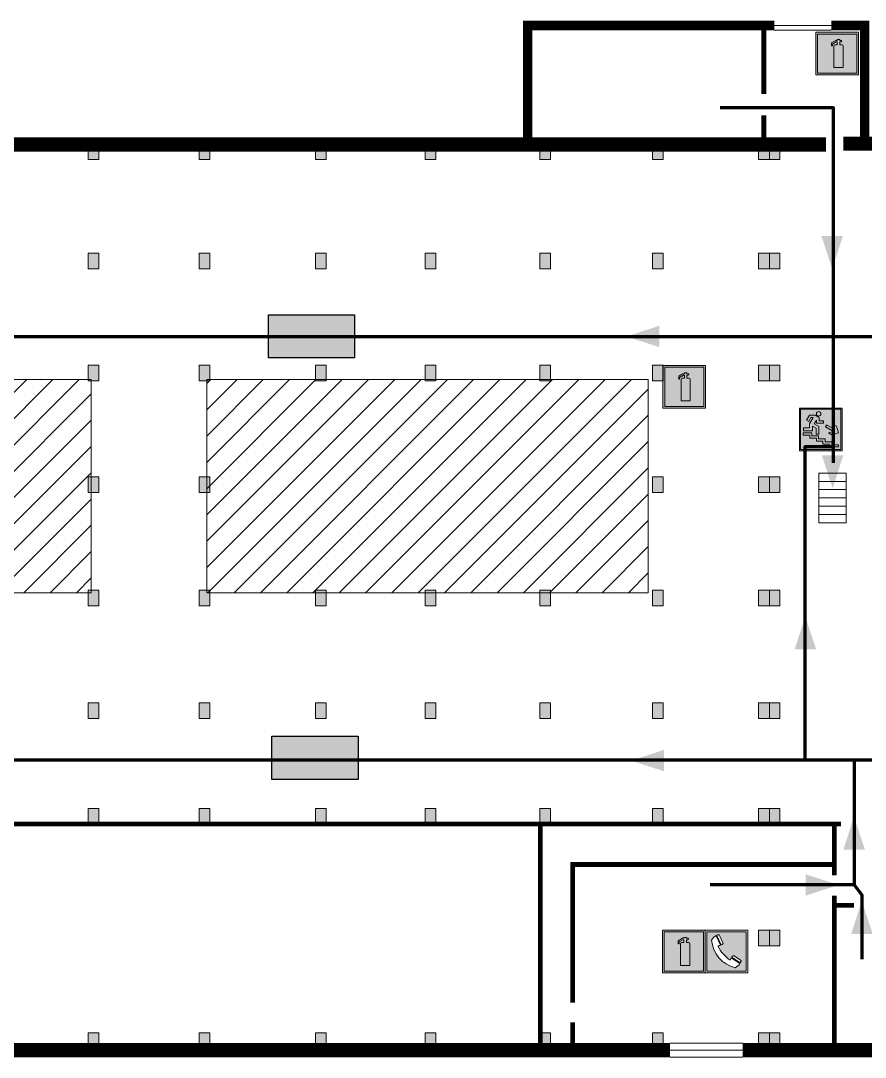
# Model space of a CAD drawing. Header units: millimetres. Extents: x 13810 to 67229, y 12374 to 21950.
# Drawn here: x 38368.3 to 38526.9, y 15053.7 to 15248.6 of the extents above; entities that cross this region are included whole.
import ezdxf

# ---------------------------------------------------------------- set-up
doc = ezdxf.new("R2010")
doc.units = ezdxf.units.MM
doc.layers.add('План_Штампы', color=7, linetype='Continuous')

# ---------------------------------------------------------------- blocks, each defined once
blk = doc.blocks.new('A$C3AD82952')
at = {"true_color": 0xf5f5ff}
h = blk.add_hatch(color=7, dxfattribs=at)
h.dxf.hatch_style = 1
h.paths.add_polyline_path([(8.21, 8.73, 0.414214), (7.89, 9.05), (7.22, 9.05), (7.22, 9.92), (7.59, 9.92, 1), (7.57, 10.36), (7.22, 10.36), (7.22, 10.6), (6.43, 10.6), (6.43, 10.36), (6.01, 10.36), (4.74, 9.59), (4.74, 8.69), (4.98, 8.73), (4.98, 9.26), (6.12, 9.91), (6.43, 9.91), (6.43, 9.05), (5.76, 9.05, 0.414214), (5.44, 8.73), (5.44, 2.2), (8.21, 2.2)], flags=0)
h.paths.add_polyline_path([(12.8, 12.8), (0, 12.8), (0, 0), (12.8, 0)])
h.paths.add_polyline_path([(0.51, 12.29), (12.29, 12.29), (12.29, 0.51), (0.51, 0.51)], flags=16)
h.paths.add_polyline_path([(4.74, 9.59), (6.01, 10.36), (6.43, 10.36), (6.43, 10.6), (7.22, 10.6), (7.22, 10.36), (7.59, 10.36, -0.94586), (7.59, 9.92), (7.22, 9.92), (7.22, 9.05), (7.89, 9.05, -0.414214), (8.21, 8.73), (8.21, 2.2), (5.44, 2.2), (5.44, 8.73, -0.414214), (5.76, 9.05), (6.43, 9.05), (6.43, 9.91), (6.12, 9.91), (4.98, 9.26), (4.98, 8.73), (4.74, 8.69)], flags=0)
h = blk.add_hatch(color=242)
h.dxf.hatch_style = 1
h.paths.add_polyline_path([(12.29, 12.29), (0.51, 12.29), (0.51, 0.51), (12.29, 0.51)])
h.paths.add_polyline_path([(4.74, 8.69), (4.74, 9.59), (6.01, 10.36), (6.43, 10.36), (6.43, 10.6), (7.22, 10.6), (7.22, 10.36), (7.59, 10.36, -0.94586), (7.59, 9.92), (7.22, 9.92), (7.22, 9.05), (7.89, 9.05, -0.414214), (8.21, 8.73), (8.21, 2.2), (5.44, 2.2), (5.44, 8.73, -0.414214), (5.76, 9.05), (6.43, 9.05), (6.43, 9.91), (6.12, 9.91), (4.98, 9.26), (4.98, 8.73)], flags=16)
h = blk.add_hatch(color=7, dxfattribs=at)
h.dxf.hatch_style = 1
h.paths.add_polyline_path([(8.21, 8.73, 0.414214), (7.89, 9.05), (7.22, 9.05), (7.22, 9.92), (7.59, 9.92, 1), (7.57, 10.36), (7.22, 10.36), (7.22, 10.6), (6.43, 10.6), (6.43, 10.36), (6.01, 10.36), (4.74, 9.59), (4.74, 8.69), (4.98, 8.73), (4.98, 9.26), (6.12, 9.91), (6.43, 9.91), (6.43, 9.05), (5.76, 9.05, 0.414214), (5.44, 8.73), (5.44, 2.2), (8.21, 2.2)])
at = {"color": 242, "lineweight": 5}
for p, q in [((0, 0), (0, 12.8)), ((0, 12.8), (12.8, 12.8)), ((12.8, 0), (12.8, 12.8)), ((6.01, 10.36), (4.74, 9.59)), ((4.74, 9.59), (4.74, 8.69)), ((4.98, 9.26), (6.12, 9.91)), ((6.01, 10.36), (6.43, 10.36)), ((6.12, 9.91), (6.43, 9.91)), ((7.22, 10.6), (6.43, 10.6)), ((6.43, 10.6), (6.43, 10.36)), ((6.43, 9.91), (6.43, 9.05)), ((7.22, 10.36), (7.22, 10.6)), ((7.59, 10.36), (7.22, 10.36)), ((7.22, 9.05), (7.22, 9.92)), ((7.59, 9.92), (7.22, 9.92)), ((4.74, 8.69), (4.98, 8.73)), ((4.98, 8.73), (4.98, 9.26)), ((5.44, 2.2), (5.44, 8.73)), ((5.76, 9.05), (6.43, 9.05)), ((7.89, 9.05), (7.22, 9.05)), ((8.21, 2.2), (8.21, 8.73)), ((0, 0), (12.8, 0)), ((5.44, 2.2), (8.21, 2.2))]:
    blk.add_line(p, q, dxfattribs=at)
blk.add_lwpolyline([(0.51, 12.29), (12.29, 12.29), (12.29, 0.51), (0.51, 0.51)], close=True, dxfattribs=at)
for centre, radius, start, end in [((7.58, 10.14), 0.223, 273.1875, 86.8125), ((5.76, 8.73), 0.32, 90, 180), ((7.89, 8.73), 0.32, 0, 90)]:
    blk.add_arc(centre, radius, start, end, dxfattribs=at)
blk = doc.blocks.new('A$C456E1F9C')
at = {"lineweight": 5}
h = blk.add_hatch(color=242, dxfattribs=at)
h.paths.add_polyline_path([(0.51, -1.47), (0.51, -13.26), (12.29, -13.26), (12.29, -1.47)])
h.paths.add_polyline_path([(5.42, -4.95, -0.254479), (4.78, -5.4), (3.52, -2.53, -0.209735), (4.23, -2.4)], flags=16)
h.paths.add_polyline_path([(8.53, -8.6), (10.87, -10.17), (10.54, -10.76), (8.03, -9.13, -0.192251)], flags=16)
h.paths.add_polyline_path([(4.61, -5.49, 0.005518), (3.87, -5.72, 0.128647), (7.49, -10.01, 0.00809), (7.83, -9.33), (10.47, -10.97, -0.16736), (8.99, -12.25, -0.327862), (1.95, -3.95, -0.166952), (3.36, -2.62)], flags=16)
at = {"color": 242, "lineweight": 5}
for p, q in [((0, -13.77), (0, -0.97)), ((12.8, -0.97), (0, -0.97)), ((4.61, -5.49), (3.36, -2.62)), ((3.52, -2.53), (4.78, -5.4)), ((4.23, -2.4), (5.42, -4.95)), ((12.8, -13.77), (12.8, -0.97)), ((7.83, -9.33), (10.47, -10.97)), ((8.03, -9.13), (10.54, -10.76)), ((10.81, -10.12), (8.53, -8.6)), ((10.54, -10.76), (10.8, -10.3)), ((10.8, -10.3), (10.81, -10.12)), ((0, -13.77), (12.8, -13.77))]:
    blk.add_line(p, q, dxfattribs=at)
blk.add_lwpolyline([(0.51, -1.47), (12.29, -1.47), (12.29, -13.26), (0.51, -13.26)], close=True, dxfattribs=at)
for centre, radius, start, end in [((4.59, -5.34), 2.99, 114.2845, 152.1974), ((4.02, -3.27), 0.891, 76.3284, 123.7092), ((11.12, -3.31), 9.19, 183.9915, 256.6009), ((14.98, -39.1), 35.17, 107.1487, 108.4135), ((13.86, -0.94), 11.08, 205.5536, 234.8762), ((4.68, -4.59), 0.824, 276.9621, 334.0723), ((-13.31, 0.8), 23.44, 332.5487, 334.4027), ((8.94, -9.5), 0.989, 114.4092, 157.9388), ((7.87, -9.46), 3, 291.9291, 329.9329)]:
    blk.add_arc(centre, radius, start, end, dxfattribs=at)
blk = doc.blocks.new('A$C32E8229D')
at = {"true_color": 0xffffff}
blk.add_hatch(color=7, dxfattribs=at).paths.add_polyline_path([(0, 0), (0, -8), (16, -8), (16, 0)])
h = blk.add_hatch(color=126)
h.paths.add_polyline_path([(0.2, -0.2), (15.8, -0.2), (15.8, -7.8), (0.2, -7.8)])
h.paths.add_polyline_path([(13.49, -2.05), (12.08, -2.05), (11.37, -2.63, 0.162397), (11.29, -2.84), (11.29, -3.63), (10.35, -3.63), (10.35, -4.05), (11.68, -4.05), (11.68, -3.48), (12.26, -4.28), (11.29, -5.1), (11.29, -6.78), (11.85, -6.78), (11.85, -5.44), (12.8, -4.64), (12.8, -5.94), (14.46, -5.94), (14.46, -5.39), (13.45, -5.39), (13.45, -3.97), (12.46, -2.59), (13.15, -2.59), (13.69, -3.34), (14.18, -3)], flags=16)
h.paths.add_polyline_path([(10.74, -1.82, 1), (11.8, -1.82, 1)], flags=16)
h.paths.add_polyline_path([(9.39, -3.59), (5.99, -3.59), (6.56, -3.03), (5.91, -3.03), (5.1, -3.83), (5.91, -4.64), (6.56, -4.64), (5.99, -4.09), (9.39, -4.09)], flags=16)
h.paths.add_polyline_path([(4.29, -1.08), (1.72, -1.08), (1.72, -6.6), (4.29, -6.6)], flags=16)
at = {"color": 126}
blk.add_lwpolyline([(16, -8), (0, -8), (0, 0), (16, 0)], close=True, dxfattribs=at)
blk = doc.blocks.new('вниз')
at = {"lineweight": 0, "true_color": 0xffffff}
h = blk.add_hatch(color=7, dxfattribs=at)
h.dxf.hatch_style = 1
h.paths.add_polyline_path([(40994.51, -4472.22), (40986.51, -4472.22), (40986.51, -4480.22), (40994.51, -4480.22)])
h.paths.add_polyline_path([(40994.31, -4472.42), (40994.31, -4480.01), (40986.71, -4480.01), (40986.71, -4472.42)], flags=16)
h.paths.add_polyline_path([(40988.43, -4473.53), (40989.43, -4473.53), (40990.19, -4473.96), (40990.19, -4474.6), (40991, -4474.6), (40991, -4475.06), (40989.73, -4475.06), (40989.73, -4474.46), (40989.3, -4475.18), (40990.17, -4475.7), (40990.17, -4477.11), (40989.63, -4477.11), (40989.63, -4476.01), (40988.94, -4475.59), (40988.94, -4476.46), (40988.94, -4476.46), (40987.47, -4476.46), (40987.26, -4476.46), (40987.26, -4475.92), (40988.4, -4475.92), (40988.4, -4475.2), (40989.1, -4473.99), (40988.66, -4473.99), (40988.24, -4474.7), (40987.86, -4474.47), (40988.41, -4473.56)], flags=0)
h.paths.add_polyline_path([(40990.55, -4473.29, -1), (40989.69, -4473.29, -1)], flags=0)
h.paths.add_polyline_path([(40988.85, -4476.89), (40988.85, -4477.43), (40990.1, -4477.43), (40990.1, -4477.99), (40991.34, -4477.99), (40991.34, -4478.54), (40992.59, -4478.54), (40992.59, -4479.09), (40993.83, -4479.09), (40993.83, -4479.52), (40992.17, -4479.52), (40992.17, -4478.97), (40990.91, -4478.97), (40990.91, -4478.41), (40989.68, -4478.41), (40989.68, -4477.86), (40988.43, -4477.86), (40988.43, -4477.31), (40987.6, -4477.31), (40987.18, -4477.31), (40987.18, -4476.89)], flags=0)
h.paths.add_polyline_path([(40991.61, -4475.33), (40993.12, -4476.2), (40992.9, -4475.27), (40993.48, -4475.6), (40993.83, -4476.88), (40992.56, -4477.22), (40991.97, -4476.88), (40992.9, -4476.61), (40991.38, -4475.74), (40991.58, -4475.39)], flags=0)
h.paths.add_polyline_path([(40990.19, -4473.96), (40989.43, -4473.53), (40988.43, -4473.53), (40988.41, -4473.56), (40987.86, -4474.47), (40988.24, -4474.7), (40988.66, -4473.99), (40989.1, -4473.99), (40988.4, -4475.2), (40988.4, -4475.92), (40987.26, -4475.92), (40987.26, -4476.46), (40987.47, -4476.46), (40988.94, -4476.46), (40988.94, -4476.27), (40988.94, -4475.59), (40989.63, -4476.01), (40989.63, -4477.11), (40990.17, -4477.11), (40990.17, -4475.7), (40989.3, -4475.18), (40989.73, -4474.46), (40989.73, -4475.06), (40991, -4475.06), (40991, -4474.6), (40990.19, -4474.6)], flags=0)
h.paths.add_polyline_path([(40990.55, -4473.29, 1), (40989.69, -4473.29, 1)], flags=0)
h.paths.add_polyline_path([(40991.61, -4475.33), (40991.58, -4475.39), (40991.38, -4475.74), (40992.9, -4476.61), (40991.97, -4476.88), (40992.56, -4477.22), (40993.83, -4476.88), (40993.48, -4475.6), (40992.9, -4475.27), (40993.12, -4476.2)], flags=0)
h.paths.add_polyline_path([(40990.1, -4477.43), (40988.85, -4477.43), (40988.85, -4476.89), (40987.18, -4476.89), (40987.18, -4477.31), (40987.6, -4477.31), (40988.43, -4477.31), (40988.43, -4477.86), (40989.68, -4477.86), (40989.68, -4478.41), (40990.91, -4478.41), (40990.91, -4478.97), (40992.17, -4478.97), (40992.17, -4479.52), (40993.83, -4479.52), (40993.83, -4479.09), (40992.59, -4479.09), (40992.59, -4478.54), (40991.34, -4478.54), (40991.34, -4477.99), (40990.1, -4477.99)], flags=0)
at = {"lineweight": 0}
h = blk.add_hatch(color=126, dxfattribs=at)
h.dxf.hatch_style = 1
h.paths.add_polyline_path([(40994.31, -4472.42), (40986.71, -4472.42), (40986.71, -4480.01), (40994.31, -4480.01)])
h.paths.add_polyline_path([(40988.43, -4473.53), (40989.43, -4473.53), (40990.19, -4473.96), (40990.19, -4474.6), (40991, -4474.6), (40991, -4475.06), (40989.73, -4475.06), (40989.73, -4474.46), (40989.3, -4475.18), (40990.17, -4475.7), (40990.17, -4477.11), (40989.63, -4477.11), (40989.63, -4476.01), (40988.94, -4475.59), (40988.94, -4476.46), (40988.94, -4476.46), (40987.47, -4476.46), (40987.26, -4476.46), (40987.26, -4475.92), (40988.4, -4475.92), (40988.4, -4475.2), (40989.1, -4473.99), (40988.66, -4473.99), (40988.24, -4474.7), (40987.86, -4474.47), (40988.41, -4473.56)], flags=16)
h.paths.add_polyline_path([(40990.55, -4473.29, -1), (40989.69, -4473.29, -1)], flags=16)
h.paths.add_polyline_path([(40988.85, -4476.89), (40988.85, -4477.43), (40990.1, -4477.43), (40990.1, -4477.99), (40991.34, -4477.99), (40991.34, -4478.54), (40992.59, -4478.54), (40992.59, -4479.09), (40993.83, -4479.09), (40993.83, -4479.52), (40992.17, -4479.52), (40992.17, -4478.97), (40990.91, -4478.97), (40990.91, -4478.41), (40989.68, -4478.41), (40989.68, -4477.86), (40988.43, -4477.86), (40988.43, -4477.31), (40987.6, -4477.31), (40987.18, -4477.31), (40987.18, -4476.89)], flags=16)
h.paths.add_polyline_path([(40991.61, -4475.33), (40993.12, -4476.2), (40992.9, -4475.27), (40993.48, -4475.6), (40993.83, -4476.88), (40992.56, -4477.22), (40991.97, -4476.88), (40992.9, -4476.61), (40991.38, -4475.74), (40991.58, -4475.39)], flags=16)
at = {"lineweight": 0, "true_color": 0xffffff}
h = blk.add_hatch(color=7, dxfattribs=at)
h.dxf.hatch_style = 1
h.paths.add_polyline_path([(40989.73, -4474.46), (40989.73, -4475.06), (40991, -4475.06), (40991, -4474.6), (40990.19, -4474.6), (40990.19, -4473.96), (40989.43, -4473.53), (40988.43, -4473.53), (40988.41, -4473.56), (40987.86, -4474.47), (40988.24, -4474.7), (40988.66, -4473.99), (40989.1, -4473.99), (40988.4, -4475.2), (40988.4, -4475.92), (40987.26, -4475.92), (40987.26, -4476.46), (40987.47, -4476.46), (40988.94, -4476.46), (40988.94, -4475.59), (40989.63, -4476.01), (40989.63, -4477.11), (40990.17, -4477.11), (40990.17, -4475.7), (40989.3, -4475.18)])
h.paths.add_polyline_path([(40989.69, -4473.29, 1), (40990.55, -4473.29, 1)])
h.paths.add_polyline_path([(40991.61, -4475.33), (40991.58, -4475.39), (40991.38, -4475.74), (40992.9, -4476.61), (40991.97, -4476.88), (40992.56, -4477.22), (40993.83, -4476.88), (40993.48, -4475.6), (40992.9, -4475.27), (40993.12, -4476.2)])
h.paths.add_polyline_path([(40990.1, -4477.43), (40988.85, -4477.43), (40988.85, -4476.89), (40987.18, -4476.89), (40987.18, -4477.31), (40987.6, -4477.31), (40988.43, -4477.31), (40988.43, -4477.86), (40989.68, -4477.86), (40989.68, -4478.41), (40990.91, -4478.41), (40990.91, -4478.97), (40992.17, -4478.97), (40992.17, -4479.52), (40993.83, -4479.52), (40993.83, -4479.09), (40992.59, -4479.09), (40992.59, -4478.54), (40991.34, -4478.54), (40991.34, -4477.99), (40990.1, -4477.99)])
at = {"color": 126, "lineweight": 0}
for points in [[(40986.51, -4472.22), (40994.51, -4472.22), (40994.51, -4480.22), (40986.51, -4480.22)], [(40986.71, -4472.42), (40994.31, -4472.42), (40994.31, -4480.01), (40986.71, -4480.01)]]:
    blk.add_lwpolyline(points, close=True, dxfattribs=at)
for points in [[(40987.47, -4476.46), (40987.26, -4476.46), (40987.26, -4475.92), (40988.4, -4475.92), (40988.4, -4475.2), (40989.1, -4473.99), (40988.66, -4473.99), (40988.24, -4474.7), (40987.86, -4474.47), (40988.41, -4473.56), (40988.43, -4473.53), (40989.43, -4473.53), (40990.19, -4473.96), (40990.19, -4474.6), (40991, -4474.6), (40991, -4475.06), (40989.73, -4475.06), (40989.73, -4474.46), (40989.3, -4475.18), (40990.17, -4475.7), (40990.17, -4477.11), (40989.63, -4477.11), (40989.63, -4476.01), (40988.94, -4475.59), (40988.94, -4476.46)], [(40991.58, -4475.39), (40991.38, -4475.74), (40992.9, -4476.61), (40991.97, -4476.88), (40992.56, -4477.22), (40993.83, -4476.88), (40993.48, -4475.6), (40992.9, -4475.27), (40993.12, -4476.2), (40991.61, -4475.33), (40991.58, -4475.39)], [(40987.6, -4477.31), (40987.18, -4477.31), (40987.18, -4476.89), (40988.85, -4476.89), (40988.85, -4477.43), (40990.1, -4477.43), (40990.1, -4477.99), (40991.34, -4477.99), (40991.34, -4478.54), (40992.59, -4478.54), (40992.59, -4479.09), (40993.83, -4479.09), (40993.83, -4479.52), (40992.17, -4479.52), (40992.17, -4478.97), (40990.91, -4478.97), (40990.91, -4478.41), (40989.68, -4478.41), (40989.68, -4477.86), (40988.43, -4477.86), (40988.43, -4477.31), (40987.6, -4477.31)], [(40987.47, -4476.46), (40988.94, -4476.46), (40988.94, -4476.27)]]:
    blk.add_lwpolyline(points, dxfattribs=at)
blk.add_circle((40990.12, -4473.29), 0.432, dxfattribs=at)

msp = doc.modelspace()

# ---------------------------------------------------------------- hatches: boundary and pattern name
at = {"lineweight": 0}
h = msp.add_hatch(color=256, dxfattribs=at)
h.dxf.hatch_style = 1
h.paths.add_polyline_path([(38382.95, 15225.44), (38380.95, 15225.44), (38380.95, 15222.49), (38382.95, 15222.49)])
h = msp.add_hatch(color=256, dxfattribs=at)
h.dxf.hatch_style = 1
h.paths.add_polyline_path([(38403.78, 15225.44), (38401.78, 15225.44), (38401.78, 15222.49), (38403.78, 15222.49)])
h = msp.add_hatch(color=256, dxfattribs=at)
h.dxf.hatch_style = 1
h.paths.add_polyline_path([(38425.63, 15225.44), (38423.63, 15225.44), (38423.63, 15222.49), (38425.63, 15222.49)])
h = msp.add_hatch(color=256, dxfattribs=at)
h.dxf.hatch_style = 1
h.paths.add_polyline_path([(38446.25, 15225.44), (38444.25, 15225.44), (38444.25, 15222.49), (38446.25, 15222.49)])
h = msp.add_hatch(color=256, dxfattribs=at)
h.dxf.hatch_style = 1
h.paths.add_polyline_path([(38467.77, 15225.44), (38465.77, 15225.44), (38465.77, 15222.49), (38467.77, 15222.49)])
h = msp.add_hatch(color=256, dxfattribs=at)
h.dxf.hatch_style = 1
h.paths.add_polyline_path([(38488.98, 15225.44), (38486.98, 15225.44), (38486.98, 15222.49), (38488.98, 15222.49)])
h = msp.add_hatch(color=256, dxfattribs=at)
h.dxf.hatch_style = 1
h.paths.add_polyline_path([(38508.9, 15225.44), (38506.89, 15225.44), (38506.89, 15222.49), (38508.9, 15222.49)])
h = msp.add_hatch(color=256, dxfattribs=at)
h.dxf.hatch_style = 1
h.paths.add_polyline_path([(38510.9, 15225.44), (38508.9, 15225.44), (38508.9, 15222.49), (38510.9, 15222.49)])
h = msp.add_hatch(color=256, dxfattribs=at)
h.dxf.hatch_style = 1
h.paths.add_polyline_path([(38382.95, 15204.87), (38380.95, 15204.87), (38380.95, 15201.92), (38382.95, 15201.92)])
h = msp.add_hatch(color=256, dxfattribs=at)
h.dxf.hatch_style = 1
h.paths.add_polyline_path([(38403.78, 15204.87), (38401.78, 15204.87), (38401.78, 15201.92), (38403.78, 15201.92)])
h = msp.add_hatch(color=256, dxfattribs=at)
h.dxf.hatch_style = 1
h.paths.add_polyline_path([(38425.63, 15204.87), (38423.63, 15204.87), (38423.63, 15201.92), (38425.63, 15201.92)])
h = msp.add_hatch(color=256, dxfattribs=at)
h.dxf.hatch_style = 1
h.paths.add_polyline_path([(38446.25, 15204.87), (38444.25, 15204.87), (38444.25, 15201.92), (38446.25, 15201.92)])
h = msp.add_hatch(color=256, dxfattribs=at)
h.dxf.hatch_style = 1
h.paths.add_polyline_path([(38467.77, 15204.87), (38465.77, 15204.87), (38465.77, 15201.92), (38467.77, 15201.92)])
h = msp.add_hatch(color=256, dxfattribs=at)
h.dxf.hatch_style = 1
h.paths.add_polyline_path([(38488.98, 15204.87), (38486.98, 15204.87), (38486.98, 15201.92), (38488.98, 15201.92)])
h = msp.add_hatch(color=256, dxfattribs=at)
h.dxf.hatch_style = 1
h.paths.add_polyline_path([(38508.9, 15204.87), (38506.89, 15204.87), (38506.89, 15201.92), (38508.9, 15201.92)])
h = msp.add_hatch(color=256, dxfattribs=at)
h.dxf.hatch_style = 1
h.paths.add_polyline_path([(38510.9, 15204.87), (38508.9, 15204.87), (38508.9, 15201.92), (38510.9, 15201.92)])
h = msp.add_hatch(color=256, dxfattribs=at)
h.dxf.hatch_style = 1
h.paths.add_polyline_path([(38382.95, 15183.82), (38380.95, 15183.82), (38380.95, 15180.88), (38382.95, 15180.88)])
h = msp.add_hatch(color=256, dxfattribs=at)
h.dxf.hatch_style = 1
h.paths.add_polyline_path([(38403.78, 15183.82), (38401.78, 15183.82), (38401.78, 15180.88), (38403.78, 15180.88)])
h = msp.add_hatch(color=256, dxfattribs=at)
h.dxf.hatch_style = 1
h.paths.add_polyline_path([(38425.63, 15183.82), (38423.63, 15183.82), (38423.63, 15180.88), (38425.63, 15180.88)])
h = msp.add_hatch(color=256, dxfattribs=at)
h.dxf.hatch_style = 1
h.paths.add_polyline_path([(38446.25, 15183.82), (38444.25, 15183.82), (38444.25, 15180.88), (38446.25, 15180.88)])
h = msp.add_hatch(color=256, dxfattribs=at)
h.dxf.hatch_style = 1
h.paths.add_polyline_path([(38467.77, 15183.82), (38465.77, 15183.82), (38465.77, 15180.88), (38467.77, 15180.88)])
h = msp.add_hatch(color=256, dxfattribs=at)
h.dxf.hatch_style = 1
h.paths.add_polyline_path([(38488.98, 15183.82), (38486.98, 15183.82), (38486.98, 15180.88), (38488.98, 15180.88)])
h = msp.add_hatch(color=256, dxfattribs=at)
h.dxf.hatch_style = 1
h.paths.add_polyline_path([(38508.9, 15183.82), (38506.89, 15183.82), (38506.89, 15180.88), (38508.9, 15180.88)])
h = msp.add_hatch(color=256, dxfattribs=at)
h.dxf.hatch_style = 1
h.paths.add_polyline_path([(38510.9, 15183.82), (38508.9, 15183.82), (38508.9, 15180.88), (38510.9, 15180.88)])
at = {"lineweight": 0, "true_color": 0x000000}
h = msp.add_hatch(dxfattribs=at)
h.set_pattern_fill('ANSI31', color=18, scale=1.1, angle=180)
h.set_pattern_definition([(225, (82175.6652, 30799.6952), (2.46957043, -2.46957043), [])])
h.paths.add_polyline_path([(38529.39, 15181.1), (38529.39, 15141.04), (38635.76, 15141.04), (38635.76, 15181.1)])
h.paths.add_polyline_path([(38403.21, 15181.1), (38403.21, 15141.04), (38486.16, 15141.04), (38486.16, 15181.1)])
h.paths.add_polyline_path([(38381.51, 15181.1), (38360.64, 15181.1), (38360.64, 15141.04), (38381.51, 15141.04)])
at = {"lineweight": 0}
h = msp.add_hatch(color=256, dxfattribs=at)
h.dxf.hatch_style = 1
h.paths.add_polyline_path([(38382.95, 15162.84), (38380.95, 15162.84), (38380.95, 15159.9), (38382.95, 15159.9)])
h = msp.add_hatch(color=256, dxfattribs=at)
h.dxf.hatch_style = 1
h.paths.add_polyline_path([(38403.78, 15162.84), (38401.78, 15162.84), (38401.78, 15159.9), (38403.78, 15159.9)])
h = msp.add_hatch(color=256, dxfattribs=at)
h.dxf.hatch_style = 1
h.paths.add_polyline_path([(38488.98, 15162.84), (38486.98, 15162.84), (38486.98, 15159.9), (38488.98, 15159.9)])
h = msp.add_hatch(color=256, dxfattribs=at)
h.dxf.hatch_style = 1
h.paths.add_polyline_path([(38508.9, 15162.84), (38506.89, 15162.84), (38506.89, 15159.9), (38508.9, 15159.9)])
h = msp.add_hatch(color=256, dxfattribs=at)
h.dxf.hatch_style = 1
h.paths.add_polyline_path([(38510.9, 15162.84), (38508.9, 15162.84), (38508.9, 15159.9), (38510.9, 15159.9)])
h = msp.add_hatch(color=256, dxfattribs=at)
h.dxf.hatch_style = 1
h.paths.add_polyline_path([(38382.95, 15141.54), (38380.95, 15141.54), (38380.95, 15138.59), (38382.95, 15138.59)])
h = msp.add_hatch(color=256, dxfattribs=at)
h.dxf.hatch_style = 1
h.paths.add_polyline_path([(38403.78, 15141.54), (38401.78, 15141.54), (38401.78, 15138.59), (38403.78, 15138.59)])
h = msp.add_hatch(color=256, dxfattribs=at)
h.dxf.hatch_style = 1
h.paths.add_polyline_path([(38425.63, 15141.54), (38423.63, 15141.54), (38423.63, 15138.59), (38425.63, 15138.59)])
h = msp.add_hatch(color=256, dxfattribs=at)
h.dxf.hatch_style = 1
h.paths.add_polyline_path([(38446.25, 15141.54), (38444.25, 15141.54), (38444.25, 15138.59), (38446.25, 15138.59)])
h = msp.add_hatch(color=256, dxfattribs=at)
h.dxf.hatch_style = 1
h.paths.add_polyline_path([(38467.77, 15141.54), (38465.77, 15141.54), (38465.77, 15138.59), (38467.77, 15138.59)])
h = msp.add_hatch(color=256, dxfattribs=at)
h.dxf.hatch_style = 1
h.paths.add_polyline_path([(38488.98, 15141.54), (38486.98, 15141.54), (38486.98, 15138.59), (38488.98, 15138.59)])
h = msp.add_hatch(color=256, dxfattribs=at)
h.dxf.hatch_style = 1
h.paths.add_polyline_path([(38508.9, 15141.54), (38506.89, 15141.54), (38506.89, 15138.59), (38508.9, 15138.59)])
h = msp.add_hatch(color=256, dxfattribs=at)
h.dxf.hatch_style = 1
h.paths.add_polyline_path([(38510.9, 15141.54), (38508.9, 15141.54), (38508.9, 15138.59), (38510.9, 15138.59)])
h = msp.add_hatch(color=256, dxfattribs=at)
h.dxf.hatch_style = 1
h.paths.add_polyline_path([(38382.95, 15120.33), (38380.95, 15120.33), (38380.95, 15117.38), (38382.95, 15117.38)])
h = msp.add_hatch(color=256, dxfattribs=at)
h.dxf.hatch_style = 1
h.paths.add_polyline_path([(38403.78, 15120.33), (38401.78, 15120.33), (38401.78, 15117.38), (38403.78, 15117.38)])
h = msp.add_hatch(color=256, dxfattribs=at)
h.dxf.hatch_style = 1
h.paths.add_polyline_path([(38425.63, 15120.33), (38423.63, 15120.33), (38423.63, 15117.38), (38425.63, 15117.38)])
h = msp.add_hatch(color=256, dxfattribs=at)
h.dxf.hatch_style = 1
h.paths.add_polyline_path([(38446.25, 15120.33), (38444.25, 15120.33), (38444.25, 15117.38), (38446.25, 15117.38)])
h = msp.add_hatch(color=256, dxfattribs=at)
h.dxf.hatch_style = 1
h.paths.add_polyline_path([(38467.77, 15120.33), (38465.77, 15120.33), (38465.77, 15117.38), (38467.77, 15117.38)])
h = msp.add_hatch(color=256, dxfattribs=at)
h.dxf.hatch_style = 1
h.paths.add_polyline_path([(38488.98, 15120.33), (38486.98, 15120.33), (38486.98, 15117.38), (38488.98, 15117.38)])
h = msp.add_hatch(color=256, dxfattribs=at)
h.dxf.hatch_style = 1
h.paths.add_polyline_path([(38508.9, 15120.33), (38506.89, 15120.33), (38506.89, 15117.38), (38508.9, 15117.38)])
h = msp.add_hatch(color=256, dxfattribs=at)
h.dxf.hatch_style = 1
h.paths.add_polyline_path([(38510.9, 15120.33), (38508.9, 15120.33), (38508.9, 15117.38), (38510.9, 15117.38)])
h = msp.add_hatch(color=256, dxfattribs=at)
h.dxf.hatch_style = 1
h.paths.add_polyline_path([(38382.95, 15100.44), (38380.95, 15100.44), (38380.95, 15097.5), (38382.95, 15097.5)])
h = msp.add_hatch(color=256, dxfattribs=at)
h.dxf.hatch_style = 1
h.paths.add_polyline_path([(38403.78, 15100.44), (38401.78, 15100.44), (38401.78, 15097.5), (38403.78, 15097.5)])
h = msp.add_hatch(color=256, dxfattribs=at)
h.dxf.hatch_style = 1
h.paths.add_polyline_path([(38425.63, 15100.44), (38423.63, 15100.44), (38423.63, 15097.5), (38425.63, 15097.5)])
h = msp.add_hatch(color=256, dxfattribs=at)
h.dxf.hatch_style = 1
h.paths.add_polyline_path([(38446.25, 15100.44), (38444.25, 15100.44), (38444.25, 15097.5), (38446.25, 15097.5)])
h = msp.add_hatch(color=256, dxfattribs=at)
h.dxf.hatch_style = 1
h.paths.add_polyline_path([(38467.77, 15100.44), (38465.77, 15100.44), (38465.77, 15097.5), (38467.77, 15097.5)])
h = msp.add_hatch(color=256, dxfattribs=at)
h.dxf.hatch_style = 1
h.paths.add_polyline_path([(38488.98, 15100.44), (38486.98, 15100.44), (38486.98, 15097.5), (38488.98, 15097.5)])
h = msp.add_hatch(color=256, dxfattribs=at)
h.dxf.hatch_style = 1
h.paths.add_polyline_path([(38508.9, 15100.44), (38506.89, 15100.44), (38506.89, 15097.5), (38508.9, 15097.5)])
h = msp.add_hatch(color=256, dxfattribs=at)
h.dxf.hatch_style = 1
h.paths.add_polyline_path([(38510.9, 15100.44), (38508.9, 15100.44), (38508.9, 15097.5), (38510.9, 15097.5)])
h = msp.add_hatch(color=256, dxfattribs=at)
h.dxf.hatch_style = 1
h.paths.add_polyline_path([(38508.9, 15077.61), (38506.89, 15077.61), (38506.89, 15074.67), (38508.9, 15074.67)])
h = msp.add_hatch(color=256, dxfattribs=at)
h.dxf.hatch_style = 1
h.paths.add_polyline_path([(38510.9, 15077.61), (38508.9, 15077.61), (38508.9, 15074.67), (38510.9, 15074.67)])
h = msp.add_hatch(color=256, dxfattribs=at)
h.dxf.hatch_style = 1
h.paths.add_polyline_path([(38382.95, 15058.3), (38380.95, 15058.3), (38380.95, 15055.36), (38382.95, 15055.36)])
h = msp.add_hatch(color=256, dxfattribs=at)
h.dxf.hatch_style = 1
h.paths.add_polyline_path([(38403.78, 15058.3), (38401.78, 15058.3), (38401.78, 15055.36), (38403.78, 15055.36)])
h = msp.add_hatch(color=256, dxfattribs=at)
h.dxf.hatch_style = 1
h.paths.add_polyline_path([(38425.63, 15058.3), (38423.63, 15058.3), (38423.63, 15055.36), (38425.63, 15055.36)])
h = msp.add_hatch(color=256, dxfattribs=at)
h.dxf.hatch_style = 1
h.paths.add_polyline_path([(38446.25, 15058.3), (38444.25, 15058.3), (38444.25, 15055.36), (38446.25, 15055.36)])
h = msp.add_hatch(color=256, dxfattribs=at)
h.dxf.hatch_style = 1
h.paths.add_polyline_path([(38467.77, 15058.3), (38465.77, 15058.3), (38465.77, 15055.36), (38467.77, 15055.36)])
h = msp.add_hatch(color=256, dxfattribs=at)
h.dxf.hatch_style = 1
h.paths.add_polyline_path([(38488.98, 15058.3), (38486.98, 15058.3), (38486.98, 15055.36), (38488.98, 15055.36)])
h = msp.add_hatch(color=256, dxfattribs=at)
h.dxf.hatch_style = 1
h.paths.add_polyline_path([(38508.9, 15058.3), (38506.89, 15058.3), (38506.89, 15055.36), (38508.9, 15055.36)])
h = msp.add_hatch(color=256, dxfattribs=at)
h.dxf.hatch_style = 1
h.paths.add_polyline_path([(38510.9, 15058.3), (38508.9, 15058.3), (38508.9, 15055.36), (38510.9, 15055.36)])

# ---------------------------------------------------------------- linework, layer by layer
for points, const_width in [([(38509.82, 15247.67), (38463.5, 15247.67), (38463.5, 15225.44)], 1.78), ([(38507.86, 15234.81), (38507.86, 15247.67)], 0.891), ([(38526.8, 15225.44), (38526.8, 15247.67), (38520.52, 15247.67)], 1.78), ([(38507.86, 15225.44), (38507.86, 15230.8)], 0.891), ([(38519.52, 15225.28), (38256.65, 15225.28)], 2.67), ([(38522.82, 15225.44), (38677.4, 15225.44), (38677.4, 15055.04), (38503.89, 15055.04)], 2.67), ([(38275.83, 15097.54), (38522.34, 15097.54)], 0.891), ([(38465.89, 15097.54), (38465.89, 15055.04)], 0.891), ([(38521.13, 15097.54), (38521.13, 15087.89)], 0.891), ([(38521.13, 15089.94), (38471.96, 15089.94), (38471.96, 15063.99)], 0.891), ([(38521.13, 15084.1), (38521.13, 15055.04)], 0.891), ([(38521.13, 15082.25), (38524.82, 15082.25)], 0.891), ([(38471.96, 15060.3), (38471.96, 15055.04)], 0.891), ([(38490.26, 15055.04), (38293.14, 15055.04)], 2.67)]:
    msp.add_lwpolyline(points, dxfattribs=dict(at, const_width=const_width))
for points in [[(38520.52, 15247.67), (38509.82, 15247.67)], [(38520.52, 15246.77), (38509.82, 15246.77)], [(38382.95, 15225.44), (38382.95, 15222.49), (38380.95, 15222.49), (38380.95, 15225.44), (38382.95, 15225.44)], [(38403.78, 15225.44), (38403.78, 15222.49), (38401.78, 15222.49), (38401.78, 15225.44), (38403.78, 15225.44)], [(38425.63, 15225.44), (38425.63, 15222.49), (38423.63, 15222.49), (38423.63, 15225.44), (38425.63, 15225.44)], [(38446.25, 15225.44), (38446.25, 15222.49), (38444.25, 15222.49), (38444.25, 15225.44), (38446.25, 15225.44)], [(38467.77, 15225.44), (38467.77, 15222.49), (38465.77, 15222.49), (38465.77, 15225.44), (38467.77, 15225.44)], [(38488.98, 15225.44), (38488.98, 15222.49), (38486.98, 15222.49), (38486.98, 15225.44), (38488.98, 15225.44)], [(38508.9, 15225.44), (38508.9, 15222.49), (38506.89, 15222.49), (38506.89, 15225.44), (38508.9, 15225.44)], [(38510.9, 15225.44), (38510.9, 15222.49), (38508.9, 15222.49), (38508.9, 15225.44), (38510.9, 15225.44)], [(38382.95, 15204.87), (38382.95, 15201.92), (38380.95, 15201.92), (38380.95, 15204.87), (38382.95, 15204.87)], [(38403.78, 15204.87), (38403.78, 15201.92), (38401.78, 15201.92), (38401.78, 15204.87), (38403.78, 15204.87)], [(38425.63, 15204.87), (38425.63, 15201.92), (38423.63, 15201.92), (38423.63, 15204.87), (38425.63, 15204.87)], [(38446.25, 15204.87), (38446.25, 15201.92), (38444.25, 15201.92), (38444.25, 15204.87), (38446.25, 15204.87)], [(38467.77, 15204.87), (38467.77, 15201.92), (38465.77, 15201.92), (38465.77, 15204.87), (38467.77, 15204.87)], [(38488.98, 15204.87), (38488.98, 15201.92), (38486.98, 15201.92), (38486.98, 15204.87), (38488.98, 15204.87)], [(38508.9, 15204.87), (38508.9, 15201.92), (38506.89, 15201.92), (38506.89, 15204.87), (38508.9, 15204.87)], [(38510.9, 15204.87), (38510.9, 15201.92), (38508.9, 15201.92), (38508.9, 15204.87), (38510.9, 15204.87)], [(38382.95, 15183.82), (38382.95, 15180.88), (38380.95, 15180.88), (38380.95, 15183.82), (38382.95, 15183.82)], [(38403.78, 15183.82), (38403.78, 15180.88), (38401.78, 15180.88), (38401.78, 15183.82), (38403.78, 15183.82)], [(38425.63, 15183.82), (38425.63, 15180.88), (38423.63, 15180.88), (38423.63, 15183.82), (38425.63, 15183.82)], [(38446.25, 15183.82), (38446.25, 15180.88), (38444.25, 15180.88), (38444.25, 15183.82), (38446.25, 15183.82)], [(38467.77, 15183.82), (38467.77, 15180.88), (38465.77, 15180.88), (38465.77, 15183.82), (38467.77, 15183.82)], [(38488.98, 15183.82), (38488.98, 15180.88), (38486.98, 15180.88), (38486.98, 15183.82), (38488.98, 15183.82)], [(38508.9, 15183.82), (38508.9, 15180.88), (38506.89, 15180.88), (38506.89, 15183.82), (38508.9, 15183.82)], [(38510.9, 15183.82), (38510.9, 15180.88), (38508.9, 15180.88), (38508.9, 15183.82), (38510.9, 15183.82)], [(38381.51, 15181.1), (38381.51, 15141.04), (38360.64, 15141.04), (38360.64, 15181.1), (38381.51, 15181.1)], [(38381.51, 15181.1), (38381.51, 15141.04), (38360.64, 15141.04), (38360.64, 15181.1), (38381.51, 15181.1)], [(38486.16, 15181.1), (38486.16, 15141.04), (38403.21, 15141.04), (38403.21, 15181.1), (38486.16, 15181.1)], [(38486.16, 15181.1), (38486.16, 15141.04), (38403.21, 15141.04), (38403.21, 15181.1), (38486.16, 15181.1)], [(38382.95, 15162.84), (38382.95, 15159.9), (38380.95, 15159.9), (38380.95, 15162.84), (38382.95, 15162.84)], [(38403.78, 15162.84), (38403.78, 15159.9), (38401.78, 15159.9), (38401.78, 15162.84), (38403.78, 15162.84)], [(38488.98, 15162.84), (38488.98, 15159.9), (38486.98, 15159.9), (38486.98, 15162.84), (38488.98, 15162.84)], [(38508.9, 15162.84), (38508.9, 15159.9), (38506.89, 15159.9), (38506.89, 15162.84), (38508.9, 15162.84)], [(38510.9, 15162.84), (38510.9, 15159.9), (38508.9, 15159.9), (38508.9, 15162.84), (38510.9, 15162.84)], [(38382.95, 15141.54), (38382.95, 15138.59), (38380.95, 15138.59), (38380.95, 15141.54), (38382.95, 15141.54)], [(38403.78, 15141.54), (38403.78, 15138.59), (38401.78, 15138.59), (38401.78, 15141.54), (38403.78, 15141.54)], [(38425.63, 15141.54), (38425.63, 15138.59), (38423.63, 15138.59), (38423.63, 15141.54), (38425.63, 15141.54)], [(38446.25, 15141.54), (38446.25, 15138.59), (38444.25, 15138.59), (38444.25, 15141.54), (38446.25, 15141.54)], [(38467.77, 15141.54), (38467.77, 15138.59), (38465.77, 15138.59), (38465.77, 15141.54), (38467.77, 15141.54)], [(38488.98, 15141.54), (38488.98, 15138.59), (38486.98, 15138.59), (38486.98, 15141.54), (38488.98, 15141.54)], [(38508.9, 15141.54), (38508.9, 15138.59), (38506.89, 15138.59), (38506.89, 15141.54), (38508.9, 15141.54)], [(38510.9, 15141.54), (38510.9, 15138.59), (38508.9, 15138.59), (38508.9, 15141.54), (38510.9, 15141.54)], [(38382.95, 15120.33), (38382.95, 15117.38), (38380.95, 15117.38), (38380.95, 15120.33), (38382.95, 15120.33)], [(38403.78, 15120.33), (38403.78, 15117.38), (38401.78, 15117.38), (38401.78, 15120.33), (38403.78, 15120.33)], [(38425.63, 15120.33), (38425.63, 15117.38), (38423.63, 15117.38), (38423.63, 15120.33), (38425.63, 15120.33)], [(38446.25, 15120.33), (38446.25, 15117.38), (38444.25, 15117.38), (38444.25, 15120.33), (38446.25, 15120.33)], [(38467.77, 15120.33), (38467.77, 15117.38), (38465.77, 15117.38), (38465.77, 15120.33), (38467.77, 15120.33)], [(38488.98, 15120.33), (38488.98, 15117.38), (38486.98, 15117.38), (38486.98, 15120.33), (38488.98, 15120.33)], [(38508.9, 15120.33), (38508.9, 15117.38), (38506.89, 15117.38), (38506.89, 15120.33), (38508.9, 15120.33)], [(38510.9, 15120.33), (38510.9, 15117.38), (38508.9, 15117.38), (38508.9, 15120.33), (38510.9, 15120.33)], [(38382.95, 15100.44), (38382.95, 15097.5), (38380.95, 15097.5), (38380.95, 15100.44), (38382.95, 15100.44)], [(38403.78, 15100.44), (38403.78, 15097.5), (38401.78, 15097.5), (38401.78, 15100.44), (38403.78, 15100.44)], [(38425.63, 15100.44), (38425.63, 15097.5), (38423.63, 15097.5), (38423.63, 15100.44), (38425.63, 15100.44)], [(38446.25, 15100.44), (38446.25, 15097.5), (38444.25, 15097.5), (38444.25, 15100.44), (38446.25, 15100.44)], [(38467.77, 15100.44), (38467.77, 15097.5), (38465.77, 15097.5), (38465.77, 15100.44), (38467.77, 15100.44)], [(38488.98, 15100.44), (38488.98, 15097.5), (38486.98, 15097.5), (38486.98, 15100.44), (38488.98, 15100.44)], [(38508.9, 15100.44), (38508.9, 15097.5), (38506.89, 15097.5), (38506.89, 15100.44), (38508.9, 15100.44)], [(38510.9, 15100.44), (38510.9, 15097.5), (38508.9, 15097.5), (38508.9, 15100.44), (38510.9, 15100.44)], [(38508.9, 15077.61), (38508.9, 15074.67), (38506.89, 15074.67), (38506.89, 15077.61), (38508.9, 15077.61)], [(38510.9, 15077.61), (38510.9, 15074.67), (38508.9, 15074.67), (38508.9, 15077.61), (38510.9, 15077.61)], [(38382.95, 15058.3), (38382.95, 15055.36), (38380.95, 15055.36), (38380.95, 15058.3), (38382.95, 15058.3)], [(38403.78, 15058.3), (38403.78, 15055.36), (38401.78, 15055.36), (38401.78, 15058.3), (38403.78, 15058.3)], [(38425.63, 15058.3), (38425.63, 15055.36), (38423.63, 15055.36), (38423.63, 15058.3), (38425.63, 15058.3)], [(38446.25, 15058.3), (38446.25, 15055.36), (38444.25, 15055.36), (38444.25, 15058.3), (38446.25, 15058.3)], [(38467.77, 15058.3), (38467.77, 15055.36), (38465.77, 15055.36), (38465.77, 15058.3), (38467.77, 15058.3)], [(38488.98, 15058.3), (38488.98, 15055.36), (38486.98, 15055.36), (38486.98, 15058.3), (38488.98, 15058.3)], [(38508.9, 15058.3), (38508.9, 15055.36), (38506.89, 15055.36), (38506.89, 15058.3), (38508.9, 15058.3)], [(38510.9, 15058.3), (38510.9, 15055.36), (38508.9, 15055.36), (38508.9, 15058.3), (38510.9, 15058.3)], [(38503.89, 15056.38), (38490.26, 15056.38)], [(38503.89, 15055.04), (38490.26, 15055.04)], [(38503.89, 15053.7), (38490.26, 15053.7)]]:
    msp.add_lwpolyline(points, dxfattribs=at)
at = {"color": 126, "lineweight": 100, "true_color": 0x008754}
for points in [[(38499.69, 15232.24), (38520.9, 15232.24), (38520.9, 15189.18)], [(38524.84, 15109.56), (38322.71, 15109.56), (38322.71, 15189.18), (38322.71, 15189.18), (38322.71, 15205.6), (38320.8, 15205.6), (38320.8, 15221.13), (38325.63, 15221.13), (38325.63, 15213.71)], [(38322.71, 15189.18), (38673.19, 15189.18)], [(38520.9, 15189.18), (38520.9, 15165.45)], [(38515.64, 15109.56), (38515.64, 15168.49), (38520.9, 15168.49)], [(38599.43, 15109.56), (38524.84, 15109.56), (38524.84, 15086.11), (38497.81, 15086.11)], [(38524.84, 15086.11), (38526.25, 15084.23), (38526.25, 15072.12)]]:
    msp.add_lwpolyline(points, dxfattribs=at)
at = {"lineweight": 0}
for points in [[(38523.31, 15163.52), (38518.19, 15163.52), (38518.19, 15161.97), (38523.31, 15161.97)], [(38523.31, 15161.97), (38518.19, 15161.97), (38518.19, 15160.41), (38523.31, 15160.41)], [(38523.31, 15160.41), (38518.19, 15160.41), (38518.19, 15158.86), (38523.31, 15158.86)], [(38523.31, 15158.86), (38518.19, 15158.86), (38518.19, 15157.3), (38523.31, 15157.3)], [(38523.31, 15157.3), (38518.19, 15157.3), (38518.19, 15155.75), (38523.31, 15155.75)], [(38523.31, 15155.75), (38518.19, 15155.75), (38518.19, 15154.2), (38523.31, 15154.2)]]:
    msp.add_lwpolyline(points, close=True, dxfattribs=at)
at = {"layer": 'План_Штампы', "color": 126, "true_color": 0x008754}
for points in [[(38518.68, 15208.09), (38522.71, 15208.08), (38520.72, 15201.9)], [(38488.25, 15191.23), (38488.25, 15187.2), (38482.06, 15189.19)], [(38518.76, 15166.86), (38522.79, 15166.86), (38520.8, 15160.67)], [(38517.69, 15130.4), (38513.66, 15130.41), (38515.65, 15136.59)], [(38489.12, 15111.5), (38489.12, 15107.47), (38482.94, 15109.46)], [(38526.85, 15092.75), (38522.82, 15092.76), (38524.81, 15098.94)], [(38515.71, 15084.07), (38515.71, 15088.1), (38521.89, 15086.11)], [(38528.31, 15076.89), (38524.28, 15076.89), (38526.27, 15083.08)]]:
    msp.add_solid(points, dxfattribs=at)

# ---------------------------------------------------------------- block references
at = {"xscale": 0.625, "yscale": 0.625, "zscale": 0.625}
for name, p in [('A$C3AD82952', (38517.64, 15238.38)), ('A$C3AD82952', (38488.92, 15175.73)), ('A$C3AD82952', (38488.84, 15069.6)), ('A$C456E1F9C', (38496.84, 15078.2))]:
    msp.add_blockref(name, p, dxfattribs=at)
at = {"color": 126, "true_color": 0x008754}
msp.add_blockref('вниз', (-2471.95, 19647.95), dxfattribs=at)
at = {"layer": 'План_Штампы', "color": 126, "true_color": 0x008754, "xscale": 1.012510887696, "yscale": 1.012510887696, "zscale": 1.012510887696, "rotation": 359.9978653237145}
for p in [(38414.79, 15193.28), (38415.47, 15114.04)]:
    msp.add_blockref('A$C32E8229D', p, dxfattribs=at)

doc.saveas('drawing.dxf')
